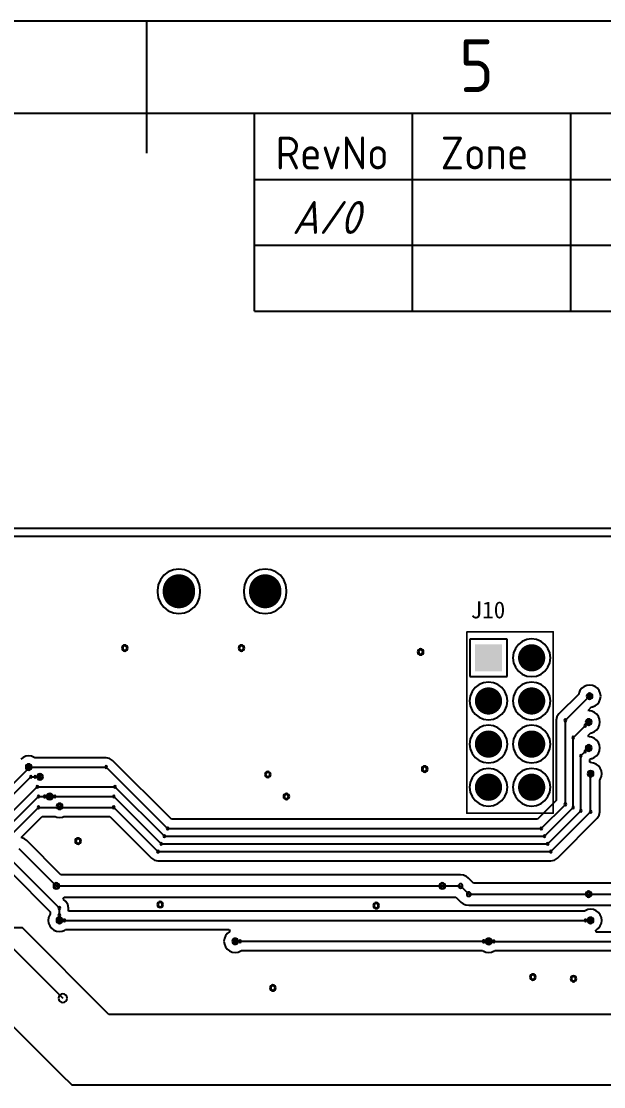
# Model space of a CAD drawing. Header units: inches. Extents: x 32166 to 66782, y 2386 to 7162.
# Drawn here: x 33410 to 33684, y 3727 to 4229 of the extents above; entities that cross this region are included whole.
import ezdxf
from ezdxf.enums import TextEntityAlignment as Align

# ---------------------------------------------------------------- set-up
doc = ezdxf.new("R2010")
doc.units = ezdxf.units.IN
doc.header["$LTSCALE"] = 0.64311
doc.header["$MEASUREMENT"] = 0
doc.layers.get('0').update_dxf_attribs({"linetype": 'CONTINUOUS'})
for name, color, linetype in [('KEEPOUTLAYER', 6, 'CONTINUOUS'), ('MULTILAYER', 9, 'CONTINUOUS'), ('TOPLAYER', 1, 'CONTINUOUS'), ('TOPOVERLAY', 2, 'CONTINUOUS'), ('TOPSOLDER', 216, 'CONTINUOUS')]:
    doc.layers.add(name, color=color, linetype=linetype)
doc.styles.add('ISO Proportional', font='isocp')
doc.styles.get("Standard").update_dxf_attribs({"font": 'txt', "width": 0.8})

msp = doc.modelspace()

# ---------------------------------------------------------------- linework, layer by layer
for p, q in [((33469.16, 4228.61), (33469.16, 4166.56)), ((34728.68, 4185.17), (32209.64, 4185.17)), ((33519.95, 4092.11), (33519.95, 4185.17)), ((33594.4, 4092.11), (33594.4, 4185.17)), ((33668.85, 4092.11), (33668.85, 4185.17)), ((33519.95, 4154.15), (34728.68, 4154.15)), ((33519.95, 4123.13), (34728.68, 4123.13)), ((33519.95, 4092.11), (34728.68, 4092.11))]:
    msp.add_line(p, q)
msp.add_lwpolyline([(32166.21, 2385.86), (34772.11, 2385.86), (34772.11, 4228.61), (32166.21, 4228.61)], close=True)
at = {"layer": 'KEEPOUTLAYER'}
for p, q in [((32498.87, 3989.76), (34258.87, 3989.76)), ((33405.75, 3792.4), (33429.75, 3768.4))]:
    msp.add_line(p, q, dxfattribs=at)
for start, end in [(0, 180), (180, 0)]:
    msp.add_arc((33429.75, 3768.4), 2, start, end, dxfattribs=at)
at = {"layer": 'MULTILAYER', "const_width": 13.6}
for points in [[(33484.38, 3959.67), (33484.38, 3960.47)], [(33525.02, 3959.67), (33525.02, 3960.47)]]:
    msp.add_lwpolyline(points, dxfattribs=at)
at = {"layer": 'MULTILAYER'}
for points, const_width in [([(33480.98, 3960.47, 1), (33487.78, 3960.47, 1)], 6.8), ([(33480.98, 3959.67, 1), (33487.78, 3959.67, 1)], 6.8), ([(33521.62, 3960.47, 1), (33528.42, 3960.47, 1)], 6.8), ([(33521.62, 3959.67, 1), (33528.42, 3959.67, 1)], 6.8), ([(33647.65, 3928.72, 1), (33653.25, 3928.72, 1)], 5.6), ([(33627.33, 3908.4, 1), (33632.93, 3908.4, 1)], 5.6), ([(33647.65, 3908.4, 1), (33653.25, 3908.4, 1)], 5.6), ([(33627.33, 3888.08, 1), (33632.93, 3888.08, 1)], 5.6), ([(33647.65, 3888.08, 1), (33653.25, 3888.08, 1)], 5.6), ([(33627.33, 3867.76, 1), (33632.93, 3867.76, 1)], 5.6), ([(33647.65, 3867.76, 1), (33653.25, 3867.76, 1)], 5.6)]:
    msp.add_lwpolyline(points, format="xyb", close=True, dxfattribs=dict(at, const_width=const_width))
for centre, start, end in [((33458.92, 3933.33), 0, 180), ((33458.92, 3933.33), 180, 0), ((33513.83, 3933.33), 0, 180), ((33513.83, 3933.33), 180, 0), ((33598.19, 3931.48), 0, 180), ((33598.19, 3931.48), 180, 0), ((33677.72, 3910.68), 0, 180), ((33677.72, 3910.68), 180, 0), ((33677.35, 3898.48), 0, 180), ((33677.35, 3898.48), 180, 0), ((33677.32, 3886.29), 0, 180), ((33677.32, 3886.29), 180, 0), ((33413.67, 3877.26), 0, 180), ((33413.67, 3877.26), 180, 0), ((33600.09, 3876.32), 0, 180), ((33600.09, 3876.32), 180, 0), ((33678.21, 3874.1), 0, 180), ((33419.11, 3872.64), 0, 180), ((33419.11, 3872.64), 180, 0), ((33526.23, 3873.76), 0, 180), ((33526.23, 3873.76), 180, 0), ((33678.21, 3874.1), 180, 0), ((33423.59, 3863.36), 0, 180), ((33423.59, 3863.36), 180, 0), ((33534.97, 3863.38), 0, 180), ((33534.97, 3863.38), 180, 0), ((33428.23, 3858.76), 0, 180), ((33428.23, 3858.76), 180, 0), ((33436.92, 3842.4), 0, 180), ((33436.92, 3842.4), 180, 0), ((33426.69, 3821.27), 0, 180), ((33426.69, 3821.27), 180, 0), ((33608.37, 3821.27), 0, 180), ((33608.37, 3821.27), 180, 0), ((33677.27, 3817.36), 0, 180), ((33677.27, 3817.36), 180, 0), ((33475.59, 3812.48), 0, 180), ((33475.59, 3812.48), 180, 0), ((33577.27, 3812), 0, 180), ((33577.27, 3812), 180, 0), ((33428.12, 3805.01), 0, 180), ((33428.12, 3805.01), 180, 0), ((33678.2, 3805.01), 0, 180), ((33678.2, 3805.01), 180, 0), ((33510.87, 3795.16), 0, 180), ((33510.87, 3795.16), 180, 0), ((33630.23, 3795.12), 0, 180), ((33630.23, 3795.12), 180, 0), ((33651.03, 3778.32), 0, 180), ((33651.03, 3778.32), 180, 0), ((33670.15, 3777.52), 0, 180), ((33670.15, 3777.52), 180, 0), ((33528.63, 3773.2), 0, 180), ((33528.63, 3773.2), 180, 0)]:
    msp.add_arc(centre, 1, start, end, dxfattribs=at)
msp.add_solid([(33635.73, 3934.32), (33624.53, 3934.32), (33635.73, 3923.12), (33624.53, 3923.12)], dxfattribs=at)
at = {"layer": 'TOPLAYER'}
for p, q in [((32582.95, 3986.09), (33935.43, 3986.09)), ((33484.38, 3970.56), (33481.77, 3970.21)), ((33486.99, 3970.21), (33484.38, 3970.56)), ((33525.02, 3970.56), (33522.41, 3970.21)), ((33527.63, 3970.21), (33525.02, 3970.56)), ((33475.65, 3965.51), (33474.64, 3963.08)), ((33477.25, 3967.6), (33475.65, 3965.51)), ((33479.34, 3969.21), (33477.25, 3967.6)), ((33481.77, 3970.21), (33479.34, 3969.21)), ((33489.42, 3969.21), (33486.99, 3970.21)), ((33491.51, 3967.6), (33489.42, 3969.21)), ((33493.12, 3965.51), (33491.51, 3967.6)), ((33494.12, 3963.08), (33493.12, 3965.51)), ((33516.29, 3965.51), (33515.28, 3963.08)), ((33517.89, 3967.6), (33516.29, 3965.51)), ((33519.98, 3969.21), (33517.89, 3967.6)), ((33522.41, 3970.21), (33519.98, 3969.21)), ((33530.06, 3969.21), (33527.63, 3970.21)), ((33532.15, 3967.6), (33530.06, 3969.21)), ((33533.76, 3965.51), (33532.15, 3967.6)), ((33534.76, 3963.08), (33533.76, 3965.51)), ((33474.64, 3963.08), (33474.3, 3960.47)), ((33474.3, 3960.47), (33474.3, 3959.67)), ((33494.47, 3960.47), (33494.12, 3963.08)), ((33494.47, 3959.67), (33494.47, 3960.47)), ((33515.28, 3963.08), (33514.94, 3960.47)), ((33514.94, 3960.47), (33514.94, 3959.67)), ((33535.11, 3960.47), (33534.76, 3963.08)), ((33535.11, 3959.67), (33535.11, 3960.47)), ((33474.3, 3959.67), (33474.64, 3957.06)), ((33474.64, 3957.06), (33475.65, 3954.63)), ((33493.12, 3954.63), (33494.12, 3957.06)), ((33494.12, 3957.06), (33494.47, 3959.67)), ((33514.94, 3959.67), (33515.28, 3957.06)), ((33515.28, 3957.06), (33516.29, 3954.63)), ((33533.76, 3954.63), (33534.76, 3957.06)), ((33534.76, 3957.06), (33535.11, 3959.67)), ((33475.65, 3954.63), (33477.25, 3952.54)), ((33477.25, 3952.54), (33479.34, 3950.94)), ((33479.34, 3950.94), (33481.77, 3949.93)), ((33486.99, 3949.93), (33489.42, 3950.94)), ((33489.42, 3950.94), (33491.51, 3952.54)), ((33491.51, 3952.54), (33493.12, 3954.63)), ((33516.29, 3954.63), (33517.89, 3952.54)), ((33517.89, 3952.54), (33519.98, 3950.94)), ((33519.98, 3950.94), (33522.41, 3949.93)), ((33527.63, 3949.93), (33530.06, 3950.94)), ((33530.06, 3950.94), (33532.15, 3952.54)), ((33532.15, 3952.54), (33533.76, 3954.63)), ((33481.77, 3949.93), (33484.38, 3949.58)), ((33484.38, 3949.58), (33486.99, 3949.93)), ((33522.41, 3949.93), (33525.02, 3949.58)), ((33525.02, 3949.58), (33527.63, 3949.93)), ((33638.93, 3937.52), (33621.33, 3937.52)), ((33621.33, 3937.52), (33621.33, 3919.92)), ((33638.93, 3919.92), (33638.93, 3937.52)), ((33646.02, 3936.41), (33644.18, 3935)), ((33648.16, 3937.3), (33646.02, 3936.41)), ((33650.45, 3937.6), (33648.16, 3937.3)), ((33652.75, 3937.3), (33650.45, 3937.6)), ((33654.89, 3936.41), (33652.75, 3937.3)), ((33656.73, 3935), (33654.89, 3936.41)), ((33641.88, 3931.02), (33641.58, 3928.72)), ((33642.77, 3933.16), (33641.88, 3931.02)), ((33644.18, 3935), (33642.77, 3933.16)), ((33658.14, 3933.16), (33656.73, 3935)), ((33659.03, 3931.02), (33658.14, 3933.16)), ((33659.33, 3928.72), (33659.03, 3931.02)), ((33641.58, 3928.72), (33641.88, 3926.43)), ((33641.88, 3926.43), (33642.77, 3924.29)), ((33658.14, 3924.29), (33659.03, 3926.43)), ((33659.03, 3926.43), (33659.33, 3928.72)), ((33642.77, 3924.29), (33644.18, 3922.45)), ((33644.18, 3922.45), (33646.02, 3921.04)), ((33646.02, 3921.04), (33648.16, 3920.15)), ((33648.16, 3920.15), (33650.45, 3919.85)), ((33650.45, 3919.85), (33652.75, 3920.15)), ((33652.75, 3920.15), (33654.89, 3921.04)), ((33654.89, 3921.04), (33656.73, 3922.45)), ((33656.73, 3922.45), (33658.14, 3924.29)), ((33621.33, 3919.92), (33638.93, 3919.92)), ((33625.7, 3916.09), (33623.86, 3914.68)), ((33627.84, 3916.98), (33625.7, 3916.09)), ((33630.13, 3917.28), (33627.84, 3916.98)), ((33632.43, 3916.98), (33630.13, 3917.28)), ((33634.57, 3916.09), (33632.43, 3916.98)), ((33636.41, 3914.68), (33634.57, 3916.09)), ((33646.02, 3916.09), (33644.18, 3914.68)), ((33648.16, 3916.98), (33646.02, 3916.09)), ((33650.45, 3917.28), (33648.16, 3916.98)), ((33652.75, 3916.98), (33650.45, 3917.28)), ((33654.89, 3916.09), (33652.75, 3916.98)), ((33656.73, 3914.68), (33654.89, 3916.09)), ((33675.1, 3915.22), (33674.01, 3914.38)), ((33676.36, 3915.74), (33675.1, 3915.22)), ((33677.72, 3915.92), (33676.36, 3915.74)), ((33679.08, 3915.74), (33677.72, 3915.92)), ((33680.34, 3915.22), (33679.08, 3915.74)), ((33681.43, 3914.38), (33680.34, 3915.22)), ((33621.56, 3910.7), (33621.26, 3908.4)), ((33622.45, 3912.84), (33621.56, 3910.7)), ((33623.86, 3914.68), (33622.45, 3912.84)), ((33637.82, 3912.84), (33636.41, 3914.68)), ((33638.71, 3910.7), (33637.82, 3912.84)), ((33639.01, 3908.4), (33638.71, 3910.7)), ((33641.88, 3910.7), (33641.58, 3908.4)), ((33642.77, 3912.84), (33641.88, 3910.7)), ((33644.18, 3914.68), (33642.77, 3912.84)), ((33658.14, 3912.84), (33656.73, 3914.68)), ((33659.03, 3910.7), (33658.14, 3912.84)), ((33659.33, 3908.4), (33659.03, 3910.7)), ((33672.6, 3911.64), (33663.3, 3902.33)), ((33666.33, 3899.29), (33677.72, 3910.68)), ((33672.65, 3912.03), (33672.6, 3911.64)), ((33672.76, 3912.28), (33672.65, 3912.03)), ((33672.79, 3912.35), (33672.76, 3912.32)), ((33672.76, 3912.32), (33672.76, 3912.28)), ((33673.18, 3913.3), (33672.79, 3912.35)), ((33674.01, 3914.38), (33673.18, 3913.3)), ((33682.26, 3913.3), (33681.43, 3914.38)), ((33682.78, 3912.03), (33682.26, 3913.3)), ((33682.96, 3910.68), (33682.78, 3912.03)), ((33682.78, 3909.32), (33682.96, 3910.68)), ((33621.26, 3908.4), (33621.56, 3906.11)), ((33621.56, 3906.11), (33622.45, 3903.97)), ((33637.82, 3903.97), (33638.71, 3906.11)), ((33638.71, 3906.11), (33639.01, 3908.4)), ((33641.58, 3908.4), (33641.88, 3906.11)), ((33641.88, 3906.11), (33642.77, 3903.97)), ((33658.14, 3903.97), (33659.03, 3906.11)), ((33659.03, 3906.11), (33659.33, 3908.4)), ((33677.19, 3904.06), (33678.68, 3905.56)), ((33678.68, 3905.56), (33679.08, 3905.61)), ((33679.08, 3905.61), (33679.33, 3905.71)), ((33679.33, 3905.71), (33679.36, 3905.72)), ((33679.36, 3905.72), (33679.4, 3905.74)), ((33679.4, 3905.74), (33680.34, 3906.13)), ((33680.34, 3906.13), (33681.43, 3906.97)), ((33681.43, 3906.97), (33682.26, 3908.05)), ((33682.26, 3908.05), (33682.78, 3909.32)), ((33622.45, 3903.97), (33623.86, 3902.13)), ((33623.86, 3902.13), (33625.7, 3900.72)), ((33625.7, 3900.72), (33627.84, 3899.83)), ((33632.43, 3899.83), (33634.57, 3900.72)), ((33634.57, 3900.72), (33636.41, 3902.13)), ((33636.41, 3902.13), (33637.82, 3903.97)), ((33642.77, 3903.97), (33644.18, 3902.13)), ((33644.18, 3902.13), (33646.02, 3900.72)), ((33646.02, 3900.72), (33648.16, 3899.83)), ((33652.75, 3899.83), (33654.89, 3900.72)), ((33654.89, 3900.72), (33656.73, 3902.13)), ((33656.73, 3902.13), (33658.14, 3903.97)), ((33662.36, 3900.94), (33662.04, 3899.29)), ((33663.3, 3902.33), (33662.36, 3900.94)), ((33677.35, 3903.73), (33677.19, 3904.06)), ((33678.71, 3903.55), (33677.35, 3903.73)), ((33679.97, 3903.03), (33678.71, 3903.55)), ((33681.06, 3902.19), (33679.97, 3903.03)), ((33681.89, 3901.11), (33681.06, 3902.19)), ((33682.42, 3899.84), (33681.89, 3901.11)), ((33625.7, 3895.77), (33623.86, 3894.36)), ((33627.84, 3896.66), (33625.7, 3895.77)), ((33627.84, 3899.83), (33630.13, 3899.53)), ((33630.13, 3896.96), (33627.84, 3896.66)), ((33630.13, 3899.53), (33632.43, 3899.83)), ((33632.43, 3896.66), (33630.13, 3896.96)), ((33634.57, 3895.77), (33632.43, 3896.66)), ((33636.41, 3894.36), (33634.57, 3895.77)), ((33646.02, 3895.77), (33644.18, 3894.36)), ((33648.16, 3896.66), (33646.02, 3895.77)), ((33648.16, 3899.83), (33650.45, 3899.53)), ((33650.45, 3896.96), (33648.16, 3896.66)), ((33650.45, 3899.53), (33652.75, 3899.83)), ((33652.75, 3896.66), (33650.45, 3896.96)), ((33654.89, 3895.77), (33652.75, 3896.66)), ((33656.73, 3894.36), (33654.89, 3895.77)), ((33662.04, 3899.29), (33662.04, 3861.47)), ((33666.33, 3859.69), (33666.33, 3899.29)), ((33669.97, 3891.1), (33677.35, 3898.48)), ((33681.06, 3894.78), (33681.89, 3895.86)), ((33681.89, 3895.86), (33682.42, 3897.13)), ((33682.6, 3898.48), (33682.42, 3899.84)), ((33682.42, 3897.13), (33682.6, 3898.48)), ((33621.56, 3890.38), (33621.26, 3888.08)), ((33622.45, 3892.52), (33621.56, 3890.38)), ((33623.86, 3894.36), (33622.45, 3892.52)), ((33637.82, 3892.52), (33636.41, 3894.36)), ((33638.71, 3890.38), (33637.82, 3892.52)), ((33639.01, 3888.08), (33638.71, 3890.38)), ((33641.88, 3890.38), (33641.58, 3888.08)), ((33642.77, 3892.52), (33641.88, 3890.38)), ((33644.18, 3894.36), (33642.77, 3892.52)), ((33658.14, 3892.52), (33656.73, 3894.36)), ((33659.03, 3890.38), (33658.14, 3892.52)), ((33659.33, 3888.08), (33659.03, 3890.38)), ((33669.97, 3858.19), (33669.97, 3891.1)), ((33677.04, 3892.1), (33678.31, 3893.37)), ((33677.32, 3891.54), (33677.04, 3892.1)), ((33678.68, 3891.36), (33677.32, 3891.54)), ((33678.31, 3893.37), (33678.71, 3893.42)), ((33679.94, 3890.83), (33678.68, 3891.36)), ((33678.71, 3893.42), (33678.96, 3893.52)), ((33678.96, 3893.52), (33679, 3893.53)), ((33679, 3893.53), (33679.03, 3893.55)), ((33679.03, 3893.55), (33679.97, 3893.94)), ((33681.03, 3890), (33679.94, 3890.83)), ((33679.97, 3893.94), (33681.06, 3894.78)), ((33681.86, 3888.91), (33681.03, 3890)), ((33621.26, 3888.08), (33621.56, 3885.79)), ((33621.56, 3885.79), (33622.45, 3883.65)), ((33637.82, 3883.65), (33638.71, 3885.79)), ((33638.71, 3885.79), (33639.01, 3888.08)), ((33641.58, 3888.08), (33641.88, 3885.79)), ((33641.88, 3885.79), (33642.77, 3883.65)), ((33658.14, 3883.65), (33659.03, 3885.79)), ((33659.03, 3885.79), (33659.33, 3888.08)), ((33673.6, 3882.57), (33677.32, 3886.29)), ((33682.38, 3887.65), (33681.86, 3888.91)), ((33682.56, 3886.29), (33682.38, 3887.65)), ((33682.38, 3884.93), (33682.56, 3886.29)), ((33411.05, 3881.8), (33409.96, 3880.97)), ((33412.31, 3882.32), (33411.05, 3881.8)), ((33413.67, 3882.5), (33412.31, 3882.32)), ((33415.03, 3882.32), (33413.67, 3882.5)), ((33415.97, 3881.93), (33415.03, 3882.32)), ((33416.01, 3881.92), (33415.97, 3881.93)), ((33416.04, 3881.9), (33416.01, 3881.92)), ((33416.29, 3881.8), (33416.04, 3881.9)), ((33416.61, 3881.56), (33416.29, 3881.8)), ((33450.15, 3881.56), (33416.61, 3881.56)), ((33451.79, 3881.23), (33450.15, 3881.56)), ((33453.19, 3880.3), (33451.79, 3881.23)), ((33480.84, 3852.64), (33453.19, 3880.3)), ((33622.45, 3883.65), (33623.86, 3881.81)), ((33623.86, 3881.81), (33625.7, 3880.4)), ((33625.7, 3880.4), (33627.84, 3879.51)), ((33632.43, 3879.51), (33634.57, 3880.4)), ((33634.57, 3880.4), (33636.41, 3881.81)), ((33636.41, 3881.81), (33637.82, 3883.65)), ((33642.77, 3883.65), (33644.18, 3881.81)), ((33644.18, 3881.81), (33646.02, 3880.4)), ((33646.02, 3880.4), (33648.16, 3879.51)), ((33652.75, 3879.51), (33654.89, 3880.4)), ((33654.89, 3880.4), (33656.73, 3881.81)), ((33656.73, 3881.81), (33658.14, 3883.65)), ((33673.6, 3856.68), (33673.6, 3882.57)), ((33677.9, 3880.79), (33678.28, 3881.17)), ((33677.9, 3879.62), (33677.9, 3880.79)), ((33678.28, 3881.17), (33678.68, 3881.23)), ((33678.68, 3881.23), (33678.93, 3881.33)), ((33678.93, 3881.33), (33678.96, 3881.34)), ((33678.96, 3881.34), (33679, 3881.36)), ((33679, 3881.36), (33679.94, 3881.75)), ((33679.94, 3881.75), (33681.03, 3882.58)), ((33681.03, 3882.58), (33681.86, 3883.67)), ((33681.86, 3883.67), (33682.38, 3884.93)), ((33394.96, 3858.03), (33413.67, 3876.74)), ((33413.67, 3877.26), (33450.15, 3877.26)), ((33450.15, 3877.26), (33479.06, 3848.34)), ((33625.7, 3875.45), (33623.86, 3874.04)), ((33627.84, 3876.34), (33625.7, 3875.45)), ((33627.84, 3879.51), (33630.13, 3879.21)), ((33630.13, 3876.64), (33627.84, 3876.34)), ((33630.13, 3879.21), (33632.43, 3879.51)), ((33632.43, 3876.34), (33630.13, 3876.64)), ((33634.57, 3875.45), (33632.43, 3876.34)), ((33636.41, 3874.04), (33634.57, 3875.45)), ((33646.02, 3875.45), (33644.18, 3874.04)), ((33648.16, 3876.34), (33646.02, 3875.45)), ((33648.16, 3879.51), (33650.45, 3879.21)), ((33650.45, 3876.64), (33648.16, 3876.34)), ((33650.45, 3879.21), (33652.75, 3879.51)), ((33652.75, 3876.34), (33650.45, 3876.64)), ((33654.89, 3875.45), (33652.75, 3876.34)), ((33656.73, 3874.04), (33654.89, 3875.45)), ((33678.21, 3879.35), (33677.9, 3879.62)), ((33679.57, 3879.17), (33678.21, 3879.35)), ((33680.84, 3878.64), (33679.57, 3879.17)), ((33681.92, 3877.81), (33680.84, 3878.64)), ((33682.76, 3876.72), (33681.92, 3877.81)), ((33683.28, 3875.46), (33682.76, 3876.72)), ((33683.46, 3874.1), (33683.28, 3875.46)), ((33396.46, 3854.4), (33414.71, 3872.64)), ((33414.71, 3872.64), (33419.11, 3872.64)), ((33621.56, 3870.06), (33621.26, 3867.76)), ((33622.45, 3872.2), (33621.56, 3870.06)), ((33623.86, 3874.04), (33622.45, 3872.2)), ((33637.82, 3872.2), (33636.41, 3874.04)), ((33638.71, 3870.06), (33637.82, 3872.2)), ((33639.01, 3867.76), (33638.71, 3870.06)), ((33641.88, 3870.06), (33641.58, 3867.76)), ((33642.77, 3872.2), (33641.88, 3870.06)), ((33644.18, 3874.04), (33642.77, 3872.2)), ((33658.14, 3872.2), (33656.73, 3874.04)), ((33659.03, 3870.06), (33658.14, 3872.2)), ((33659.33, 3867.76), (33659.03, 3870.06)), ((33678.21, 3856.16), (33678.21, 3874.1)), ((33682.51, 3871.16), (33682.76, 3871.48)), ((33682.51, 3856.16), (33682.51, 3871.16)), ((33682.76, 3871.48), (33682.86, 3871.73)), ((33682.86, 3871.73), (33682.88, 3871.76)), ((33682.88, 3871.76), (33682.89, 3871.8)), ((33682.89, 3871.8), (33683.28, 3872.74)), ((33683.28, 3872.74), (33683.46, 3874.1)), ((33400.52, 3850.76), (33417.73, 3867.98)), ((33417.73, 3867.98), (33454.29, 3867.98)), ((33454.29, 3867.98), (33477.56, 3844.71)), ((33621.26, 3867.76), (33621.56, 3865.47)), ((33621.56, 3865.47), (33622.45, 3863.33)), ((33637.82, 3863.33), (33638.71, 3865.47)), ((33638.71, 3865.47), (33639.01, 3867.76)), ((33641.58, 3867.76), (33641.88, 3865.47)), ((33641.88, 3865.47), (33642.77, 3863.33)), ((33658.14, 3863.33), (33659.03, 3865.47)), ((33659.03, 3865.47), (33659.33, 3867.76)), ((33402.02, 3847.13), (33418.27, 3863.38)), ((33418.27, 3863.38), (33423.59, 3863.38)), ((33423.59, 3863.36), (33423.61, 3863.38)), ((33423.61, 3863.38), (33453.75, 3863.38)), ((33453.75, 3863.38), (33476.06, 3841.08)), ((33622.45, 3863.33), (33623.86, 3861.49)), ((33623.86, 3861.49), (33625.7, 3860.08)), ((33625.7, 3860.08), (33627.84, 3859.19)), ((33632.43, 3859.19), (33634.57, 3860.08)), ((33634.57, 3860.08), (33636.41, 3861.49)), ((33636.41, 3861.49), (33637.82, 3863.33)), ((33642.77, 3863.33), (33644.18, 3861.49)), ((33644.18, 3861.49), (33646.02, 3860.08)), ((33646.02, 3860.08), (33648.16, 3859.19)), ((33652.75, 3859.19), (33654.89, 3860.08)), ((33662.04, 3861.47), (33653.2, 3852.64)), ((33654.89, 3860.08), (33656.73, 3861.49)), ((33656.73, 3861.49), (33658.14, 3863.33)), ((33403.53, 3843.5), (33418.31, 3858.28)), ((33418.31, 3858.28), (33427.75, 3858.28)), ((33428.71, 3858.28), (33453.71, 3858.28)), ((33453.71, 3858.28), (33474.55, 3837.44)), ((33627.84, 3859.19), (33630.13, 3858.89)), ((33630.13, 3858.89), (33632.43, 3859.19)), ((33648.16, 3859.19), (33650.45, 3858.89)), ((33650.45, 3858.89), (33652.75, 3859.19)), ((33654.98, 3848.34), (33666.33, 3859.69)), ((33656.49, 3844.71), (33669.97, 3858.19)), ((33657.99, 3841.08), (33673.6, 3856.68)), ((33659.5, 3837.44), (33678.21, 3856.16)), ((33682.19, 3854.52), (33682.51, 3856.16)), ((33410.34, 3844.23), (33420.09, 3853.99)), ((33420.09, 3853.99), (33426.18, 3853.99)), ((33426.18, 3853.99), (33426.87, 3853.7)), ((33426.87, 3853.7), (33428.23, 3853.52)), ((33428.23, 3853.52), (33429.59, 3853.7)), ((33429.59, 3853.7), (33430.28, 3853.99)), ((33430.28, 3853.99), (33451.93, 3853.99)), ((33451.93, 3853.99), (33471.51, 3834.4)), ((33653.2, 3852.64), (33480.84, 3852.64)), ((33662.54, 3834.4), (33681.25, 3853.12)), ((33681.25, 3853.12), (33682.19, 3854.52)), ((33479.06, 3848.34), (33654.98, 3848.34)), ((33410.44, 3843.95), (33410.34, 3844.23)), ((33410.96, 3843.73), (33410.44, 3843.95)), ((33411.7, 3843.43), (33410.96, 3843.73)), ((33412.79, 3842.59), (33411.7, 3843.43)), ((33428.87, 3826.51), (33412.79, 3842.59)), ((33476.06, 3841.08), (33657.99, 3841.08)), ((33477.56, 3844.71), (33656.49, 3844.71)), ((33409.08, 3838.88), (33426.69, 3821.27)), ((33474.55, 3837.44), (33659.5, 3837.44)), ((33404.69, 3834.27), (33428.12, 3810.84)), ((33471.51, 3834.4), (33472.91, 3833.47)), ((33472.91, 3833.47), (33474.55, 3833.15)), ((33474.55, 3833.15), (33659.5, 3833.15)), ((33659.5, 3833.15), (33661.14, 3833.47)), ((33661.14, 3833.47), (33662.54, 3834.4)), ((33405.36, 3827.52), (33423.82, 3809.06)), ((33616.97, 3826.51), (33428.87, 3826.51)), ((33618.32, 3826.33), (33616.97, 3826.51)), ((33618.96, 3826.07), (33618.32, 3826.33)), ((33619.59, 3825.81), (33618.96, 3826.07)), ((33620.68, 3824.98), (33619.59, 3825.81)), ((33623.04, 3822.61), (33620.68, 3824.98)), ((33426.69, 3821.27), (33608.37, 3821.27)), ((33608.37, 3821.27), (33616.97, 3821.27)), ((33616.97, 3821.27), (33620.87, 3817.36)), ((33865.91, 3822.61), (33623.04, 3822.61)), ((33429.95, 3815.08), (33430.34, 3816.02)), ((33431.16, 3813.88), (33429.95, 3815.08)), ((33430.34, 3816.02), (33614.79, 3816.02)), ((33614.79, 3816.02), (33617.16, 3813.66)), ((33620.87, 3817.36), (33677.27, 3817.36)), ((33677.27, 3817.36), (33865.91, 3817.36)), ((33428.12, 3805.01), (33428.12, 3810.84)), ((33432.09, 3812.48), (33431.16, 3813.88)), ((33432.42, 3810.84), (33432.09, 3812.48)), ((33432.42, 3809.31), (33432.42, 3810.84)), ((33617.16, 3813.66), (33618.25, 3812.82)), ((33618.25, 3812.82), (33618.99, 3812.52)), ((33618.99, 3812.52), (33619.51, 3812.3)), ((33619.51, 3812.3), (33620.87, 3812.12)), ((33620.87, 3812.12), (33865.91, 3812.12)), ((33675.83, 3809.66), (33675.58, 3809.55)), ((33675.86, 3809.68), (33675.83, 3809.66)), ((33675.9, 3809.69), (33675.86, 3809.68)), ((33676.84, 3810.08), (33675.9, 3809.69)), ((33678.2, 3810.26), (33676.84, 3810.08)), ((33679.56, 3810.08), (33678.2, 3810.26)), ((33680.82, 3809.55), (33679.56, 3810.08)), ((33423.05, 3806.37), (33422.87, 3805.01)), ((33422.87, 3805.01), (33423.05, 3803.65)), ((33423.44, 3807.31), (33423.05, 3806.37)), ((33423.45, 3807.35), (33423.44, 3807.31)), ((33423.47, 3807.39), (33423.45, 3807.35)), ((33423.58, 3807.63), (33423.47, 3807.39)), ((33423.82, 3807.95), (33423.58, 3807.63)), ((33423.82, 3809.06), (33423.82, 3807.95)), ((33428.12, 3805.01), (33678.2, 3805.01)), ((33675.26, 3809.31), (33432.42, 3809.31)), ((33675.58, 3809.55), (33675.26, 3809.31)), ((33681.91, 3808.72), (33680.82, 3809.55)), ((33682.74, 3807.63), (33681.91, 3808.72)), ((33683.26, 3806.37), (33682.74, 3807.63)), ((33683.44, 3805.01), (33683.26, 3806.37)), ((33683.26, 3803.65), (33683.44, 3805.01)), ((33410.78, 3801.52), (33406.8, 3801.52)), ((33451.36, 3760.64), (33410.78, 3801.52)), ((33423.05, 3803.65), (33423.58, 3802.39)), ((33423.58, 3802.39), (33424.41, 3801.3)), ((33424.41, 3801.3), (33425.5, 3800.47)), ((33425.5, 3800.47), (33426.76, 3799.95)), ((33426.76, 3799.95), (33428.12, 3799.77)), ((33428.12, 3799.77), (33429.48, 3799.95)), ((33429.48, 3799.95), (33430.42, 3800.34)), ((33430.42, 3800.34), (33430.46, 3800.35)), ((33430.46, 3800.35), (33430.49, 3800.37)), ((33430.49, 3800.37), (33430.74, 3800.47)), ((33430.74, 3800.47), (33431.06, 3800.71)), ((33431.06, 3800.71), (33508.09, 3800.71)), ((33508.24, 3799.7), (33507.16, 3798.86)), ((33508.09, 3800.71), (33508.29, 3799.72)), ((33508.29, 3799.72), (33508.24, 3799.7)), ((33680.69, 3800.42), (33680.82, 3800.47)), ((33680.89, 3799.42), (33680.69, 3800.42)), ((33680.82, 3800.47), (33681.91, 3801.3)), ((33681.91, 3801.3), (33682.74, 3802.39)), ((33682.74, 3802.39), (33683.26, 3803.65)), ((33505.8, 3796.51), (33505.62, 3795.16)), ((33505.62, 3795.16), (33505.8, 3793.8)), ((33506.32, 3797.78), (33505.8, 3796.51)), ((33507.16, 3798.86), (33506.32, 3797.78)), ((33510.87, 3795.16), (33630.19, 3795.16)), ((33630.19, 3795.16), (33630.23, 3795.12)), ((33630.23, 3795.12), (33765.71, 3795.12)), ((33762.76, 3799.42), (33680.89, 3799.42)), ((33505.8, 3793.8), (33506.32, 3792.53)), ((33506.32, 3792.53), (33507.16, 3791.45)), ((33507.16, 3791.45), (33508.24, 3790.61)), ((33508.24, 3790.61), (33509.51, 3790.09)), ((33509.51, 3790.09), (33510.87, 3789.91)), ((33510.87, 3789.91), (33512.22, 3790.09)), ((33512.22, 3790.09), (33513.17, 3790.48)), ((33513.17, 3790.48), (33513.21, 3790.49)), ((33513.21, 3790.49), (33513.24, 3790.51)), ((33513.24, 3790.51), (33513.49, 3790.61)), ((33513.49, 3790.61), (33513.81, 3790.86)), ((33513.81, 3790.86), (33627.24, 3790.86)), ((33627.24, 3790.86), (33627.6, 3790.58)), ((33627.6, 3790.58), (33627.85, 3790.48)), ((33627.85, 3790.48), (33627.89, 3790.45)), ((33627.89, 3790.45), (33627.92, 3790.45)), ((33627.92, 3790.45), (33628.87, 3790.06)), ((33628.87, 3790.06), (33630.23, 3789.88)), ((33630.23, 3789.88), (33631.58, 3790.06)), ((33631.58, 3790.06), (33632.53, 3790.45)), ((33632.53, 3790.45), (33632.57, 3790.45)), ((33632.57, 3790.45), (33632.6, 3790.48)), ((33632.6, 3790.48), (33632.85, 3790.58)), ((33632.85, 3790.58), (33633.17, 3790.82)), ((33633.17, 3790.82), (33762.85, 3790.82)), ((33880.8, 3760.64), (33451.36, 3760.64)), ((33404.23, 3757.2), (33429.03, 3732.4)), ((33429.03, 3732.4), (33433.91, 3727.52)), ((33433.91, 3727.52), (33895.59, 3727.52))]:
    msp.add_line(p, q, dxfattribs=at)
at = {"layer": 'TOPLAYER', "const_width": 13.6}
for points in [[(33484.38, 3959.67), (33484.38, 3960.47)], [(33525.02, 3959.67), (33525.02, 3960.47)]]:
    msp.add_lwpolyline(points, dxfattribs=at)
at = {"layer": 'TOPLAYER'}
for points, const_width in [([(33480.98, 3960.47, 1), (33487.78, 3960.47, 1)], 6.8), ([(33480.98, 3959.67, 1), (33487.78, 3959.67, 1)], 6.8), ([(33521.62, 3960.47, 1), (33528.42, 3960.47, 1)], 6.8), ([(33521.62, 3959.67, 1), (33528.42, 3959.67, 1)], 6.8), ([(33647.65, 3928.72, 1), (33653.25, 3928.72, 1)], 5.6), ([(33627.33, 3908.4, 1), (33632.93, 3908.4, 1)], 5.6), ([(33647.65, 3908.4, 1), (33653.25, 3908.4, 1)], 5.6), ([(33627.33, 3888.08, 1), (33632.93, 3888.08, 1)], 5.6), ([(33647.65, 3888.08, 1), (33653.25, 3888.08, 1)], 5.6), ([(33627.33, 3867.76, 1), (33632.93, 3867.76, 1)], 5.6), ([(33647.65, 3867.76, 1), (33653.25, 3867.76, 1)], 5.6)]:
    msp.add_lwpolyline(points, format="xyb", close=True, dxfattribs=dict(at, const_width=const_width))
for centre, radius, start, end in [((33458.92, 3933.33), 1, 0, 180), ((33458.92, 3933.33), 1, 180, 0), ((33513.83, 3933.33), 1, 0, 180), ((33513.83, 3933.33), 1, 180, 0), ((33598.19, 3931.48), 1, 0, 180), ((33598.19, 3931.48), 1, 180, 0), ((33677.72, 3910.68), 1, 0, 180), ((33677.72, 3910.68), 1, 180, 0), ((33677.72, 3910.68), 0.508, 0, 180), ((33677.72, 3910.68), 0.508, 180, 0), ((33666.33, 3899.29), 0.508, 0, 180), ((33666.33, 3899.29), 0.508, 0, 180), ((33666.33, 3899.29), 0.508, 180, 0), ((33666.33, 3899.29), 0.508, 180, 0), ((33675.67, 3896.8), 0.508, 0, 180), ((33675.67, 3896.8), 0.508, 0, 180), ((33675.67, 3896.8), 0.508, 180, 0), ((33675.67, 3896.8), 0.508, 180, 0), ((33673.99, 3898.48), 2.38, 314.9996, 359.9996), ((33677.35, 3895.12), 2.38, 90.0004, 135.0004), ((33676.37, 3898.48), 0.508, 0, 180), ((33676.37, 3898.48), 0.508, 180, 0), ((33677.35, 3898.48), 1, 0, 180), ((33677.35, 3898.48), 1, 180, 0), ((33677.35, 3898.48), 0.508, 0, 180), ((33677.35, 3898.48), 0.508, 180, 0), ((33677.35, 3897.5), 0.508, 0, 180), ((33677.35, 3897.5), 0.508, 180, 0), ((33669.97, 3891.1), 0.508, 0, 180), ((33669.97, 3891.1), 0.508, 0, 180), ((33669.97, 3891.1), 0.508, 180, 0), ((33669.97, 3891.1), 0.508, 180, 0), ((33675.64, 3884.61), 0.508, 0, 180), ((33675.64, 3884.61), 0.508, 0, 180), ((33673.96, 3886.29), 2.38, 314.9996, 359.9996), ((33677.32, 3882.93), 2.38, 90.0004, 135.0004), ((33676.33, 3886.29), 0.508, 0, 180), ((33676.33, 3886.29), 0.508, 180, 0), ((33677.32, 3886.29), 1, 0, 180), ((33677.32, 3886.29), 1, 180, 0), ((33677.32, 3886.29), 0.508, 0, 180), ((33677.32, 3886.29), 0.508, 180, 0), ((33677.32, 3885.31), 0.508, 0, 180), ((33677.32, 3885.31), 0.508, 180, 0), ((33673.6, 3882.57), 0.508, 0, 180), ((33673.6, 3882.57), 0.508, 0, 180), ((33673.6, 3882.57), 0.508, 180, 0), ((33673.6, 3882.57), 0.508, 180, 0), ((33675.64, 3884.61), 0.508, 180, 0), ((33675.64, 3884.61), 0.508, 180, 0), ((33413.67, 3877.26), 1, 0, 180), ((33413.67, 3877.26), 1, 180, 0), ((33413.67, 3877.26), 0.508, 0, 180), ((33413.67, 3877.26), 0.508, 180, 0), ((33413.67, 3876.74), 0.508, 0, 180), ((33413.67, 3876.74), 0.508, 180, 0), ((33450.15, 3877.26), 0.508, 0, 180), ((33450.15, 3877.26), 0.508, 0, 180), ((33450.15, 3877.26), 0.508, 180, 0), ((33450.15, 3877.26), 0.508, 180, 0), ((33600.09, 3876.32), 1, 0, 180), ((33600.09, 3876.32), 1, 180, 0), ((33678.21, 3874.1), 1, 0, 180), ((33414.71, 3872.64), 0.508, 0, 180), ((33414.71, 3872.64), 0.508, 0, 180), ((33414.71, 3872.64), 0.508, 180, 0), ((33414.71, 3872.64), 0.508, 180, 0), ((33416.73, 3872.64), 0.508, 0, 180), ((33416.73, 3872.64), 0.508, 0, 180), ((33416.73, 3872.64), 0.508, 180, 0), ((33416.73, 3872.64), 0.508, 180, 0), ((33416.73, 3875.02), 2.38, 270.0004, 315.0004), ((33416.73, 3870.27), 2.38, 44.9996, 89.9996), ((33418.41, 3873.34), 0.508, 0, 180), ((33418.41, 3873.34), 0.508, 180, 0), ((33418.41, 3871.95), 0.508, 0, 180), ((33418.41, 3871.95), 0.508, 180, 0), ((33419.11, 3872.64), 1, 0, 180), ((33419.11, 3872.64), 1, 180, 0), ((33419.11, 3872.64), 0.508, 0, 180), ((33419.11, 3872.64), 0.508, 180, 0), ((33526.23, 3873.76), 1, 0, 180), ((33526.23, 3873.76), 1, 180, 0), ((33678.21, 3874.1), 1, 180, 0), ((33678.21, 3874.1), 0.508, 0, 180), ((33678.21, 3874.1), 0.508, 180, 0), ((33417.73, 3867.98), 0.508, 0, 180), ((33417.73, 3867.98), 0.508, 0, 180), ((33417.73, 3867.98), 0.508, 180, 0), ((33417.73, 3867.98), 0.508, 180, 0), ((33454.29, 3867.98), 0.508, 0, 180), ((33454.29, 3867.98), 0.508, 0, 180), ((33454.29, 3867.98), 0.508, 180, 0), ((33454.29, 3867.98), 0.508, 180, 0), ((33418.27, 3863.38), 0.508, 0, 180), ((33418.27, 3863.38), 0.508, 0, 180), ((33418.27, 3863.38), 0.508, 180, 0), ((33418.27, 3863.38), 0.508, 180, 0), ((33421.17, 3863.38), 0.508, 0, 180), ((33421.17, 3863.38), 0.508, 180, 0), ((33421.26, 3863.38), 0.508, 0, 180), ((33421.26, 3863.38), 0.508, 180, 0), ((33421.17, 3860.94), 2.44, 44.9998, 89.9998), ((33421.26, 3865.69), 2.31, 270.0003, 315.0003), ((33422.89, 3864.06), 0.508, 0, 180), ((33422.89, 3864.06), 0.508, 180, 0), ((33422.89, 3862.67), 0.508, 0, 180), ((33422.89, 3862.67), 0.508, 180, 0), ((33423.59, 3863.36), 1, 0, 180), ((33423.59, 3863.36), 1, 180, 0), ((33423.59, 3863.38), 0.508, 0, 180), ((33423.59, 3863.36), 0.508, 0, 180), ((33423.59, 3863.38), 0.508, 180, 0), ((33423.59, 3863.36), 0.508, 180, 0), ((33423.61, 3863.38), 0.508, 0, 180), ((33423.61, 3863.38), 0.508, 0, 180), ((33423.61, 3863.38), 0.508, 180, 0), ((33423.61, 3863.38), 0.508, 180, 0), ((33424.28, 3864.06), 0.508, 0, 180), ((33424.28, 3864.06), 0.508, 180, 0), ((33424.28, 3862.67), 0.508, 0, 180), ((33424.28, 3862.67), 0.508, 180, 0), ((33425.92, 3865.69), 2.31, 224.9997, 269.9997), ((33426.01, 3860.94), 2.44, 90.0002, 135.0002), ((33425.92, 3863.38), 0.508, 0, 180), ((33425.92, 3863.38), 0.508, 180, 0), ((33426.01, 3863.38), 0.508, 0, 180), ((33426.01, 3863.38), 0.508, 180, 0), ((33453.75, 3863.38), 0.508, 0, 180), ((33453.75, 3863.38), 0.508, 0, 180), ((33453.75, 3863.38), 0.508, 180, 0), ((33453.75, 3863.38), 0.508, 180, 0), ((33534.97, 3863.38), 1, 0, 180), ((33534.97, 3863.38), 1, 180, 0), ((33666.33, 3859.69), 0.508, 0, 180), ((33666.33, 3859.69), 0.508, 0, 180), ((33418.31, 3858.28), 0.508, 0, 180), ((33418.31, 3858.28), 0.508, 0, 180), ((33418.31, 3858.28), 0.508, 180, 0), ((33418.31, 3858.28), 0.508, 180, 0), ((33428.23, 3858.76), 1, 0, 180), ((33428.23, 3858.76), 1, 180, 0), ((33427.75, 3858.28), 0.508, 0, 180), ((33427.75, 3858.28), 0.508, 180, 0), ((33428.71, 3858.28), 0.508, 0, 180), ((33428.71, 3858.28), 0.508, 180, 0), ((33453.71, 3858.28), 0.508, 0, 180), ((33453.71, 3858.28), 0.508, 0, 180), ((33453.71, 3858.28), 0.508, 180, 0), ((33453.71, 3858.28), 0.508, 180, 0), ((33666.33, 3859.69), 0.508, 180, 0), ((33666.33, 3859.69), 0.508, 180, 0), ((33669.97, 3858.19), 0.508, 0, 180), ((33669.97, 3858.19), 0.508, 0, 180), ((33669.97, 3858.19), 0.508, 180, 0), ((33669.97, 3858.19), 0.508, 180, 0), ((33673.6, 3856.68), 0.508, 0, 180), ((33673.6, 3856.68), 0.508, 0, 180), ((33673.6, 3856.68), 0.508, 180, 0), ((33673.6, 3856.68), 0.508, 180, 0), ((33678.21, 3856.16), 0.508, 0, 180), ((33678.21, 3856.16), 0.508, 0, 180), ((33678.21, 3856.16), 0.508, 180, 0), ((33678.21, 3856.16), 0.508, 180, 0), ((33477.56, 3844.71), 0.508, 0, 180), ((33477.56, 3844.71), 0.508, 0, 180), ((33479.06, 3848.34), 0.508, 0, 180), ((33479.06, 3848.34), 0.508, 0, 180), ((33479.06, 3848.34), 0.508, 180, 0), ((33479.06, 3848.34), 0.508, 180, 0), ((33654.98, 3848.34), 0.508, 0, 180), ((33654.98, 3848.34), 0.508, 0, 180), ((33654.98, 3848.34), 0.508, 180, 0), ((33654.98, 3848.34), 0.508, 180, 0), ((33656.49, 3844.71), 0.508, 0, 180), ((33656.49, 3844.71), 0.508, 0, 180), ((33436.92, 3842.4), 1, 0, 180), ((33436.92, 3842.4), 1, 180, 0), ((33476.06, 3841.08), 0.508, 0, 180), ((33476.06, 3841.08), 0.508, 0, 180), ((33476.06, 3841.08), 0.508, 180, 0), ((33476.06, 3841.08), 0.508, 180, 0), ((33477.56, 3844.71), 0.508, 180, 0), ((33477.56, 3844.71), 0.508, 180, 0), ((33656.49, 3844.71), 0.508, 180, 0), ((33656.49, 3844.71), 0.508, 180, 0), ((33657.99, 3841.08), 0.508, 0, 180), ((33657.99, 3841.08), 0.508, 0, 180), ((33657.99, 3841.08), 0.508, 180, 0), ((33657.99, 3841.08), 0.508, 180, 0), ((33474.55, 3837.44), 0.508, 0, 180), ((33474.55, 3837.44), 0.508, 0, 180), ((33474.55, 3837.44), 0.508, 180, 0), ((33474.55, 3837.44), 0.508, 180, 0), ((33659.5, 3837.44), 0.508, 0, 180), ((33659.5, 3837.44), 0.508, 0, 180), ((33659.5, 3837.44), 0.508, 180, 0), ((33659.5, 3837.44), 0.508, 180, 0), ((33426.69, 3821.27), 1, 0, 180), ((33426.69, 3821.27), 1, 0, 180), ((33426.69, 3821.27), 1, 0, 180), ((33426.69, 3821.27), 1, 180, 0), ((33426.69, 3821.27), 1, 180, 0), ((33426.69, 3821.27), 1, 180, 0), ((33608.37, 3821.27), 1, 0, 180), ((33608.37, 3821.27), 1, 0, 180), ((33608.37, 3821.27), 1, 0, 180), ((33608.37, 3821.27), 1, 180, 0), ((33608.37, 3821.27), 1, 180, 0), ((33608.37, 3821.27), 1, 180, 0), ((33616.97, 3821.27), 1, 0, 180), ((33616.97, 3821.27), 1, 0, 180), ((33616.97, 3821.27), 1, 180, 0), ((33616.97, 3821.27), 1, 180, 0), ((33620.87, 3817.36), 1, 0, 180), ((33620.87, 3817.36), 1, 0, 180), ((33620.87, 3817.36), 1, 180, 0), ((33620.87, 3817.36), 1, 180, 0), ((33677.27, 3817.36), 1, 0, 180), ((33677.27, 3817.36), 1, 0, 180), ((33677.27, 3817.36), 1, 0, 180), ((33677.27, 3817.36), 1, 180, 0), ((33677.27, 3817.36), 1, 180, 0), ((33677.27, 3817.36), 1, 180, 0), ((33428.12, 3810.84), 0.508, 0, 180), ((33428.12, 3810.84), 0.508, 0, 180), ((33428.12, 3810.84), 0.508, 180, 0), ((33428.12, 3810.84), 0.508, 180, 0), ((33475.59, 3812.48), 1, 0, 180), ((33475.59, 3812.48), 1, 180, 0), ((33577.27, 3812), 1, 0, 180), ((33577.27, 3812), 1, 180, 0), ((33427.42, 3805.71), 0.508, 0, 180), ((33427.42, 3805.71), 0.508, 180, 0), ((33428.12, 3805.01), 1, 0, 180), ((33428.12, 3805.01), 1, 180, 0), ((33425.74, 3807.39), 2.38, 314.9996, 359.9996), ((33428.12, 3807.39), 0.508, 0, 180), ((33428.12, 3807.39), 0.508, 0, 180), ((33428.12, 3807.39), 0.508, 180, 0), ((33428.12, 3807.39), 0.508, 180, 0), ((33428.12, 3805.01), 0.508, 0, 180), ((33428.12, 3805.01), 0.508, 0, 180), ((33428.12, 3805.01), 0.508, 180, 0), ((33428.12, 3805.01), 0.508, 180, 0), ((33430.49, 3807.39), 2.38, 180.0004, 225.0004), ((33428.81, 3805.71), 0.508, 0, 180), ((33428.81, 3805.71), 0.508, 0, 180), ((33428.81, 3805.71), 0.508, 180, 0), ((33428.81, 3805.71), 0.508, 180, 0), ((33428.81, 3804.32), 0.508, 0, 180), ((33430.49, 3807.39), 2.38, 224.9996, 269.9996), ((33430.49, 3802.64), 2.38, 90.0004, 135.0004), ((33430.49, 3805.01), 0.508, 0, 180), ((33430.49, 3805.01), 0.508, 0, 180), ((33430.49, 3805.01), 0.508, 180, 0), ((33430.49, 3805.01), 0.508, 180, 0), ((33675.82, 3805.01), 0.508, 0, 180), ((33675.82, 3805.01), 0.508, 0, 180), ((33675.82, 3805.01), 0.508, 180, 0), ((33675.82, 3805.01), 0.508, 180, 0), ((33675.82, 3807.39), 2.38, 270.0004, 315.0004), ((33675.82, 3802.64), 2.38, 44.9996, 89.9996), ((33677.5, 3805.71), 0.508, 0, 180), ((33677.5, 3805.71), 0.508, 180, 0), ((33677.5, 3804.32), 0.508, 0, 180), ((33678.2, 3805.01), 1, 0, 180), ((33678.2, 3805.01), 1, 180, 0), ((33678.2, 3805.01), 0.508, 0, 180), ((33678.2, 3805.01), 0.508, 180, 0), ((33428.81, 3804.32), 0.508, 180, 0), ((33677.5, 3804.32), 0.508, 180, 0), ((33510.87, 3795.16), 1, 0, 180), ((33510.87, 3795.16), 1, 180, 0), ((33510.87, 3795.16), 0.508, 0, 180), ((33510.87, 3795.16), 0.508, 180, 0), ((33511.56, 3795.85), 0.508, 0, 180), ((33511.56, 3795.85), 0.508, 180, 0), ((33511.56, 3794.46), 0.508, 0, 180), ((33513.24, 3797.53), 2.38, 224.9996, 269.9996), ((33513.24, 3792.78), 2.38, 90.0004, 135.0004), ((33513.24, 3795.16), 0.508, 0, 180), ((33513.24, 3795.16), 0.508, 0, 180), ((33513.24, 3795.16), 0.508, 180, 0), ((33513.24, 3795.16), 0.508, 180, 0), ((33627.77, 3795.16), 0.508, 0, 180), ((33627.77, 3795.16), 0.508, 180, 0), ((33627.93, 3795.16), 0.508, 0, 180), ((33627.93, 3795.16), 0.508, 180, 0), ((33627.77, 3792.66), 2.49, 44.9998, 89.9998), ((33627.93, 3797.41), 2.26, 270.0003, 315.0003), ((33629.53, 3795.82), 0.508, 0, 180), ((33629.53, 3795.82), 0.508, 180, 0), ((33629.53, 3794.43), 0.508, 0, 180), ((33630.23, 3795.12), 1, 0, 180), ((33630.23, 3795.12), 1, 180, 0), ((33630.19, 3795.16), 0.508, 0, 180), ((33630.19, 3795.16), 0.508, 0, 180), ((33630.19, 3795.16), 0.508, 180, 0), ((33630.19, 3795.16), 0.508, 180, 0), ((33630.23, 3795.12), 0.508, 0, 180), ((33630.23, 3795.12), 0.508, 0, 180), ((33630.23, 3795.12), 0.508, 180, 0), ((33630.23, 3795.12), 0.508, 180, 0), ((33630.92, 3795.82), 0.508, 0, 180), ((33630.92, 3795.82), 0.508, 180, 0), ((33630.92, 3794.43), 0.508, 0, 180), ((33632.6, 3797.5), 2.38, 224.9996, 269.9996), ((33632.6, 3792.75), 2.38, 90.0004, 135.0004), ((33632.6, 3795.12), 0.508, 0, 180), ((33632.6, 3795.12), 0.508, 0, 180), ((33632.6, 3795.12), 0.508, 180, 0), ((33632.6, 3795.12), 0.508, 180, 0), ((33511.56, 3794.46), 0.508, 180, 0), ((33629.53, 3794.43), 0.508, 180, 0), ((33630.92, 3794.43), 0.508, 180, 0), ((33651.03, 3778.32), 1, 0, 180), ((33651.03, 3778.32), 1, 180, 0), ((33670.15, 3777.52), 1, 0, 180), ((33670.15, 3777.52), 1, 180, 0), ((33528.63, 3773.2), 1, 0, 180), ((33528.63, 3773.2), 1, 180, 0)]:
    msp.add_arc(centre, radius, start, end, dxfattribs=at)
msp.add_solid([(33635.73, 3934.32), (33624.53, 3934.32), (33635.73, 3923.12), (33624.53, 3923.12)], dxfattribs=at)
at = {"layer": 'TOPOVERLAY', "const_width": 0.8}
for points in [[(33619.97, 3855.57), (33619.97, 3940.92)], [(33619.97, 3940.92), (33660.61, 3940.92)], [(33660.61, 3855.57), (33660.61, 3940.92)], [(33619.97, 3855.57), (33660.61, 3855.57)]]:
    msp.add_lwpolyline(points, dxfattribs=at)
at = {"layer": 'TOPOVERLAY', "const_width": 0.4}
for points in [[(33619.77, 3940.92, 1), (33620.17, 3940.92, 1)], [(33619.77, 3940.92, 1), (33620.17, 3940.92, 1)], [(33660.41, 3940.92, 1), (33660.81, 3940.92, 1)], [(33660.41, 3940.92, 1), (33660.81, 3940.92, 1)], [(33619.77, 3855.57, 1), (33620.17, 3855.57, 1)], [(33619.77, 3855.57, 1), (33620.17, 3855.57, 1)], [(33660.41, 3855.57, 1), (33660.81, 3855.57, 1)], [(33660.41, 3855.57, 1), (33660.81, 3855.57, 1)]]:
    msp.add_lwpolyline(points, format="xyb", close=True, dxfattribs=at)
at = {"layer": 'TOPSOLDER', "const_width": 15.23}
for points in [[(33484.38, 3959.67), (33484.38, 3960.47)], [(33525.02, 3959.67), (33525.02, 3960.47)]]:
    msp.add_lwpolyline(points, dxfattribs=at)
at = {"layer": 'TOPSOLDER'}
for points, const_width in [([(33480.58, 3960.47, 1), (33488.19, 3960.47, 1)], 7.61), ([(33480.58, 3959.67, 1), (33488.19, 3959.67, 1)], 7.61), ([(33521.22, 3960.47, 1), (33528.83, 3960.47, 1)], 7.61), ([(33521.22, 3959.67, 1), (33528.83, 3959.67, 1)], 7.61), ([(33647.25, 3928.72, 1), (33653.66, 3928.72, 1)], 6.41), ([(33626.93, 3908.4, 1), (33633.34, 3908.4, 1)], 6.41), ([(33647.25, 3908.4, 1), (33653.66, 3908.4, 1)], 6.41), ([(33626.93, 3888.08, 1), (33633.34, 3888.08, 1)], 6.41), ([(33647.25, 3888.08, 1), (33653.66, 3888.08, 1)], 6.41), ([(33626.93, 3867.76, 1), (33633.34, 3867.76, 1)], 6.41), ([(33647.25, 3867.76, 1), (33653.66, 3867.76, 1)], 6.41)]:
    msp.add_lwpolyline(points, format="xyb", close=True, dxfattribs=dict(at, const_width=const_width))
for centre, start, end in [((33458.92, 3933.33), 0, 180), ((33458.92, 3933.33), 180, 0), ((33513.83, 3933.33), 0, 180), ((33513.83, 3933.33), 180, 0), ((33598.19, 3931.48), 0, 180), ((33598.19, 3931.48), 180, 0), ((33677.72, 3910.68), 0, 180), ((33677.72, 3910.68), 180, 0), ((33677.35, 3898.48), 0, 180), ((33677.35, 3898.48), 180, 0), ((33677.32, 3886.29), 0, 180), ((33677.32, 3886.29), 180, 0), ((33413.67, 3877.26), 0, 180), ((33413.67, 3877.26), 180, 0), ((33526.23, 3873.76), 0, 180), ((33600.09, 3876.32), 0, 180), ((33600.09, 3876.32), 180, 0), ((33678.21, 3874.1), 0, 180), ((33419.11, 3872.64), 0, 180), ((33419.11, 3872.64), 180, 0), ((33526.23, 3873.76), 180, 0), ((33678.21, 3874.1), 180, 0), ((33423.59, 3863.36), 0, 180), ((33423.59, 3863.36), 180, 0), ((33428.23, 3858.76), 0, 180), ((33534.97, 3863.38), 0, 180), ((33534.97, 3863.38), 180, 0), ((33428.23, 3858.76), 180, 0), ((33436.92, 3842.4), 0, 180), ((33436.92, 3842.4), 180, 0), ((33426.69, 3821.27), 0, 180), ((33426.69, 3821.27), 180, 0), ((33608.37, 3821.27), 0, 180), ((33608.37, 3821.27), 180, 0), ((33677.27, 3817.36), 0, 180), ((33677.27, 3817.36), 180, 0), ((33475.59, 3812.48), 0, 180), ((33475.59, 3812.48), 180, 0), ((33577.27, 3812), 0, 180), ((33577.27, 3812), 180, 0), ((33428.12, 3805.01), 0, 180), ((33428.12, 3805.01), 180, 0), ((33678.2, 3805.01), 0, 180), ((33678.2, 3805.01), 180, 0), ((33510.87, 3795.16), 0, 180), ((33510.87, 3795.16), 180, 0), ((33630.23, 3795.12), 0, 180), ((33630.23, 3795.12), 180, 0), ((33651.03, 3778.32), 0, 180), ((33528.63, 3773.2), 0, 180), ((33651.03, 3778.32), 180, 0), ((33670.15, 3777.52), 0, 180), ((33670.15, 3777.52), 180, 0), ((33528.63, 3773.2), 180, 0)]:
    msp.add_arc(centre, 1.41, start, end, dxfattribs=at)
msp.add_solid([(33636.55, 3935.14), (33623.72, 3935.14), (33636.55, 3922.31), (33623.72, 3922.31)], dxfattribs=at)

# ---------------------------------------------------------------- texts
at = {"style": 'ISO Proportional'}
msp.add_text('5', height=24.82, dxfattribs=at).set_placement((33624.53, 4207.7), align=Align.MIDDLE)
for s, p in [('RevNo', (33529.92, 4166.56)), ('Zone', (33607.62, 4166.56))]:
    msp.add_text(s, height=15.511, dxfattribs=at).set_placement(p, align=Align.MIDDLE_LEFT)
at = {"style": 'ISO Proportional', "oblique": 15}
msp.add_text('A/0', height=15.511, dxfattribs=at).set_placement((33537.7, 4136.2), align=Align.MIDDLE_LEFT)
at = {"layer": 'TOPOVERLAY'}
msp.add_text('J10', height=8, dxfattribs=at).set_placement((33621.7, 3947.32))

doc.saveas('drawing.dxf')
